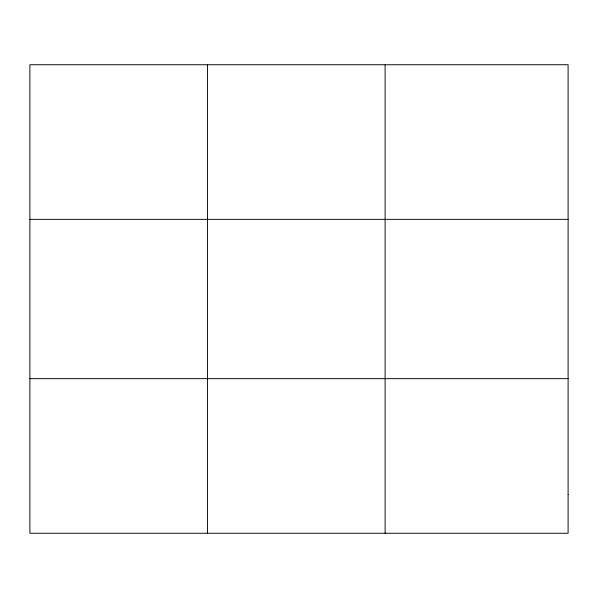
<?xml version="1.0" encoding="UTF-8"?>
<svg xmlns="http://www.w3.org/2000/svg" width="598" height="598" viewBox="0 0 598 598"><rect width="100%" height="100%" fill="white"/><g stroke="black" fill="none" stroke-linecap="round" stroke-linejoin="round"><path stroke-width="0.9" d="M207.506 533.259L207.506 64.741M385.112 533.259L385.112 64.741M29.9 219.354L568.1 219.354M29.9 378.646L568.1 378.646M568.1 494.606L568.1 533.259L29.9 533.259L29.9 64.741L568.1 64.741L568.1 494.606"/></g></svg>
